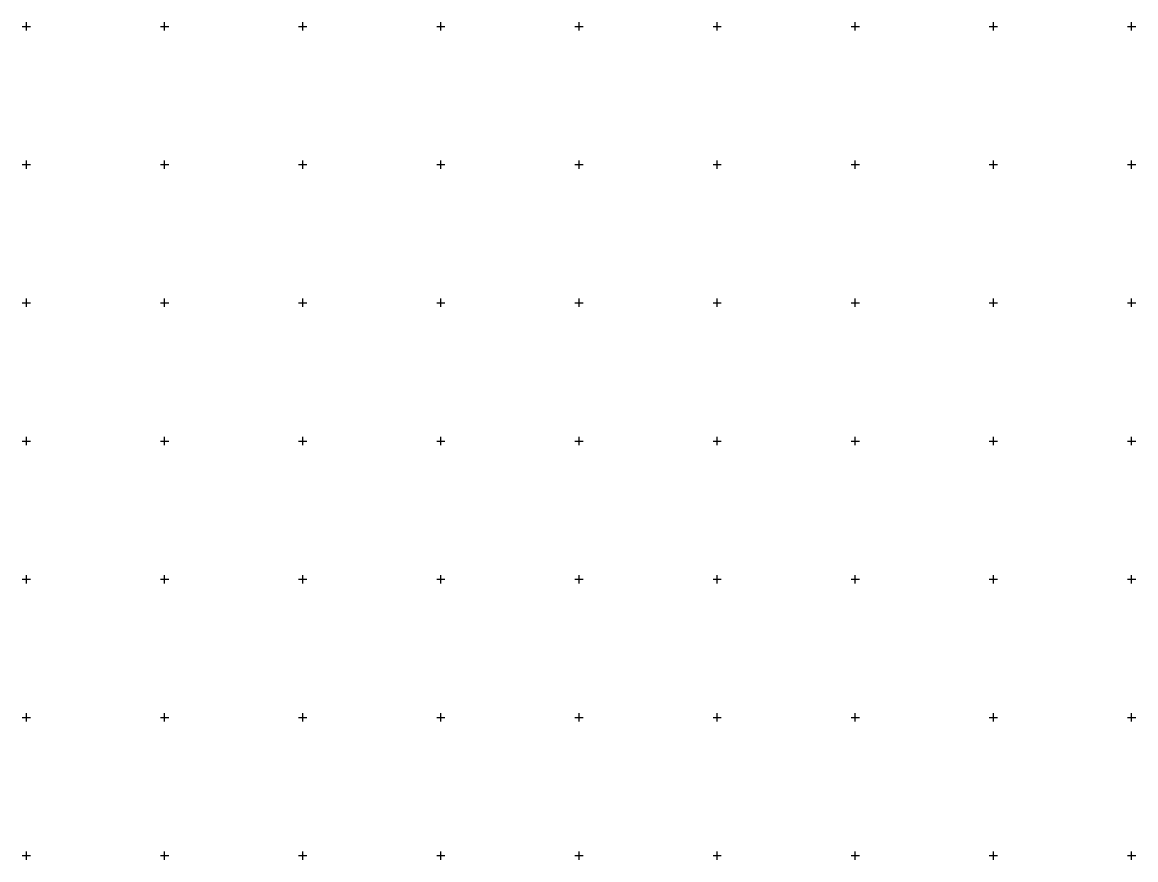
# Model space of a CAD drawing. Extents: x 542197 to 550482, y 1822129 to 1845893.
# Drawn here: x 546197 to 547003, y 1841397 to 1842003 of the extents above; entities that cross this region are included whole.
import ezdxf

# ---------------------------------------------------------------- set-up
doc = ezdxf.new("R2010")
doc.units = 0
doc.layers.add('Level 63', color=7, linetype='Continuous')

msp = doc.modelspace()

# ---------------------------------------------------------------- linework, layer by layer
at = {"layer": 'Level 63'}
for p, q in [((546200, 1841997), (546200, 1842003)), ((546300, 1841997), (546300, 1842003)), ((546400, 1841997), (546400, 1842003)), ((546500, 1841997), (546500, 1842003)), ((546600, 1841997), (546600, 1842003)), ((546700, 1841997), (546700, 1842003)), ((546800, 1841997), (546800, 1842003)), ((546900, 1841997), (546900, 1842003)), ((547000, 1841997), (547000, 1842003)), ((546197, 1842000), (546203, 1842000)), ((546297, 1842000), (546303, 1842000)), ((546397, 1842000), (546403, 1842000)), ((546497, 1842000), (546503, 1842000)), ((546597, 1842000), (546603, 1842000)), ((546697, 1842000), (546703, 1842000)), ((546797, 1842000), (546803, 1842000)), ((546897, 1842000), (546903, 1842000)), ((546997, 1842000), (547003, 1842000)), ((546197, 1841900), (546203, 1841900)), ((546200, 1841897), (546200, 1841903)), ((546297, 1841900), (546303, 1841900)), ((546300, 1841897), (546300, 1841903)), ((546397, 1841900), (546403, 1841900)), ((546400, 1841897), (546400, 1841903)), ((546497, 1841900), (546503, 1841900)), ((546500, 1841897), (546500, 1841903)), ((546597, 1841900), (546603, 1841900)), ((546600, 1841897), (546600, 1841903)), ((546697, 1841900), (546703, 1841900)), ((546700, 1841897), (546700, 1841903)), ((546797, 1841900), (546803, 1841900)), ((546800, 1841897), (546800, 1841903)), ((546897, 1841900), (546903, 1841900)), ((546900, 1841897), (546900, 1841903)), ((546997, 1841900), (547003, 1841900)), ((547000, 1841897), (547000, 1841903)), ((546197, 1841800), (546203, 1841800)), ((546200, 1841797), (546200, 1841803)), ((546297, 1841800), (546303, 1841800)), ((546300, 1841797), (546300, 1841803)), ((546397, 1841800), (546403, 1841800)), ((546400, 1841797), (546400, 1841803)), ((546497, 1841800), (546503, 1841800)), ((546500, 1841797), (546500, 1841803)), ((546597, 1841800), (546603, 1841800)), ((546600, 1841797), (546600, 1841803)), ((546697, 1841800), (546703, 1841800)), ((546700, 1841797), (546700, 1841803)), ((546797, 1841800), (546803, 1841800)), ((546800, 1841797), (546800, 1841803)), ((546897, 1841800), (546903, 1841800)), ((546900, 1841797), (546900, 1841803)), ((546997, 1841800), (547003, 1841800)), ((547000, 1841797), (547000, 1841803)), ((546200, 1841697), (546200, 1841703)), ((546300, 1841697), (546300, 1841703)), ((546400, 1841697), (546400, 1841703)), ((546500, 1841697), (546500, 1841703)), ((546600, 1841697), (546600, 1841703)), ((546700, 1841697), (546700, 1841703)), ((546800, 1841697), (546800, 1841703)), ((546900, 1841697), (546900, 1841703)), ((547000, 1841697), (547000, 1841703)), ((546197, 1841700), (546203, 1841700)), ((546297, 1841700), (546303, 1841700)), ((546397, 1841700), (546403, 1841700)), ((546497, 1841700), (546503, 1841700)), ((546597, 1841700), (546603, 1841700)), ((546697, 1841700), (546703, 1841700)), ((546797, 1841700), (546803, 1841700)), ((546897, 1841700), (546903, 1841700)), ((546997, 1841700), (547003, 1841700)), ((546197, 1841600), (546203, 1841600)), ((546200, 1841597), (546200, 1841603)), ((546297, 1841600), (546303, 1841600)), ((546300, 1841597), (546300, 1841603)), ((546397, 1841600), (546403, 1841600)), ((546400, 1841597), (546400, 1841603)), ((546497, 1841600), (546503, 1841600)), ((546500, 1841597), (546500, 1841603)), ((546597, 1841600), (546603, 1841600)), ((546600, 1841597), (546600, 1841603)), ((546697, 1841600), (546703, 1841600)), ((546700, 1841597), (546700, 1841603)), ((546797, 1841600), (546803, 1841600)), ((546800, 1841597), (546800, 1841603)), ((546897, 1841600), (546903, 1841600)), ((546900, 1841597), (546900, 1841603)), ((546997, 1841600), (547003, 1841600)), ((547000, 1841597), (547000, 1841603)), ((546200, 1841497), (546200, 1841503)), ((546300, 1841497), (546300, 1841503)), ((546400, 1841497), (546400, 1841503)), ((546500, 1841497), (546500, 1841503)), ((546600, 1841497), (546600, 1841503)), ((546700, 1841497), (546700, 1841503)), ((546800, 1841497), (546800, 1841503)), ((546900, 1841497), (546900, 1841503)), ((547000, 1841497), (547000, 1841503)), ((546197, 1841500), (546203, 1841500)), ((546297, 1841500), (546303, 1841500)), ((546397, 1841500), (546403, 1841500)), ((546497, 1841500), (546503, 1841500)), ((546597, 1841500), (546603, 1841500)), ((546697, 1841500), (546703, 1841500)), ((546797, 1841500), (546803, 1841500)), ((546897, 1841500), (546903, 1841500)), ((546997, 1841500), (547003, 1841500)), ((546197, 1841400), (546203, 1841400)), ((546200, 1841397), (546200, 1841403)), ((546297, 1841400), (546303, 1841400)), ((546300, 1841397), (546300, 1841403)), ((546397, 1841400), (546403, 1841400)), ((546400, 1841397), (546400, 1841403)), ((546497, 1841400), (546503, 1841400)), ((546500, 1841397), (546500, 1841403)), ((546597, 1841400), (546603, 1841400)), ((546600, 1841397), (546600, 1841403)), ((546697, 1841400), (546703, 1841400)), ((546700, 1841397), (546700, 1841403)), ((546797, 1841400), (546803, 1841400)), ((546800, 1841397), (546800, 1841403)), ((546897, 1841400), (546903, 1841400)), ((546900, 1841397), (546900, 1841403)), ((546997, 1841400), (547003, 1841400)), ((547000, 1841397), (547000, 1841403))]:
    msp.add_line(p, q, dxfattribs=at)

doc.saveas('drawing.dxf')
